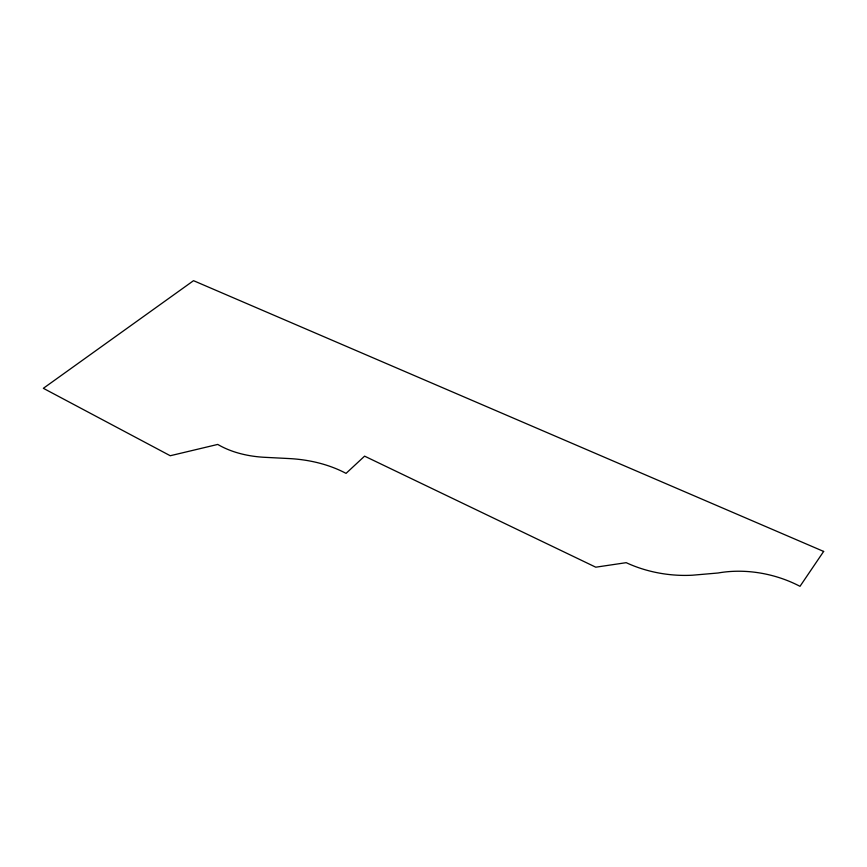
<?xml version="1.0" encoding="UTF-8"?>
<svg xmlns="http://www.w3.org/2000/svg" width="867" height="867" viewBox="0 0 867 867"><rect width="100%" height="100%" fill="white"/><g stroke="black" fill="none" stroke-linecap="round" stroke-linejoin="round"><path stroke-width="1.3" d="M823.65 551.434L800.003 586.32A100.355 74.313 14.6 0 0 718.028 573L692.592 575.2A99.672 68.851 6.9 0 1 626.202 562.672L595.77 567.191L364.595 456.15L346.052 473.371A129.898 93.484 -12.8 0 0 289.058 458.556L264.825 457.321A93.918 59.812 -9.3 0 1 217.747 444.424L170.257 455.739L43.35 388.308L193.525 280.68L823.65 551.434"/></g></svg>
